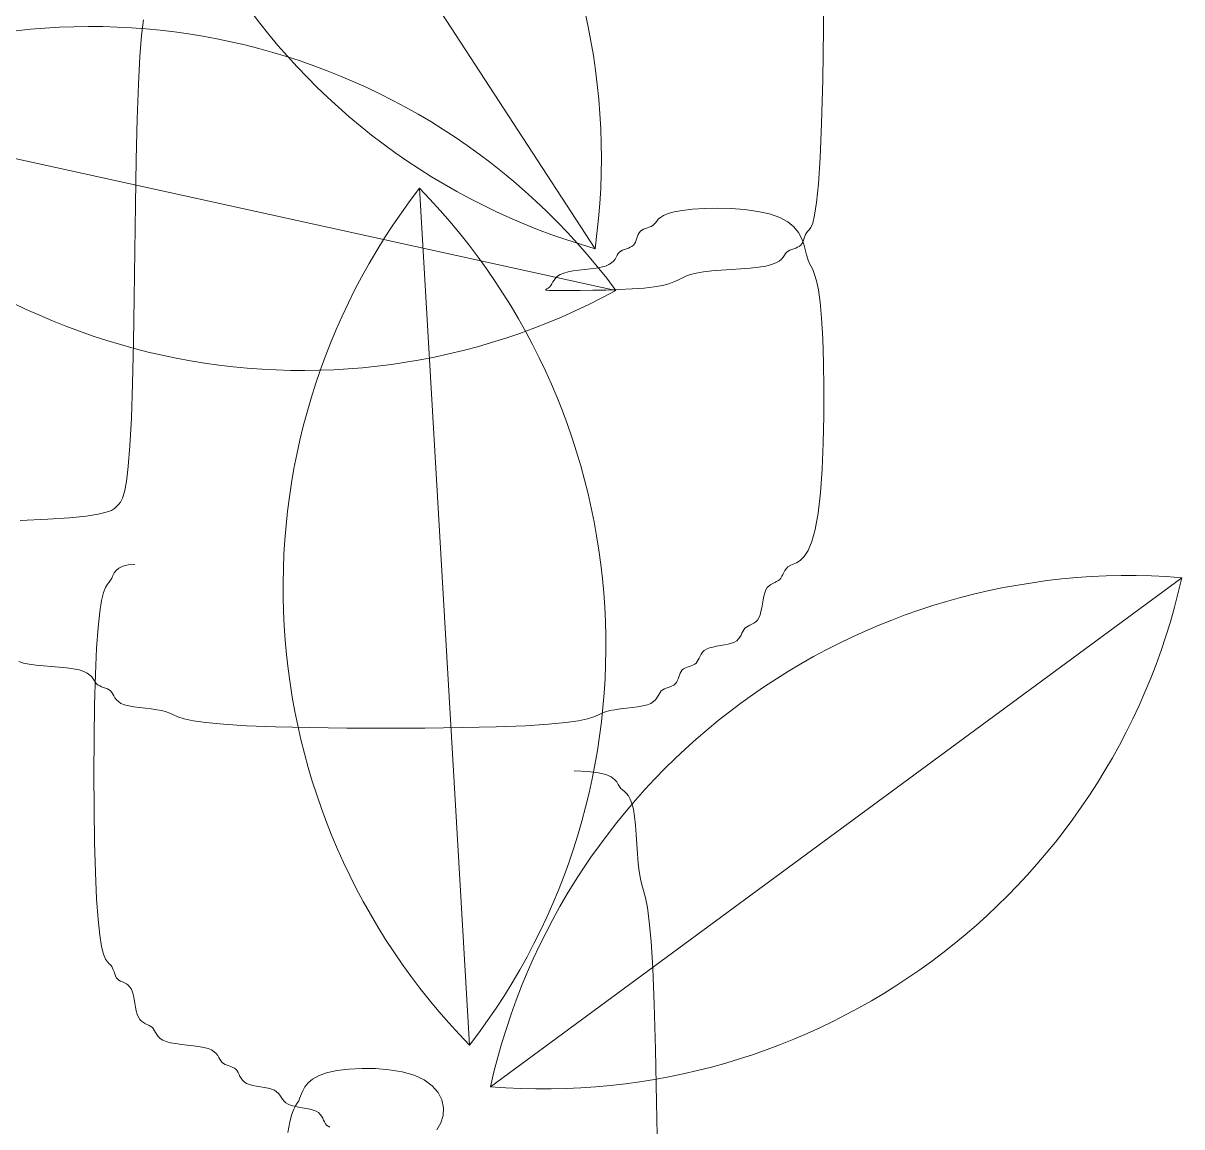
# Model space of a CAD drawing. Header units: millimetres. Extents: x 42 to 552, y 43 to 535.
# Drawn here: x 285.0769 to 285.1663, y 504.6874 to 504.7726 of the extents above; entities that cross this region are included whole.
import ezdxf

# ---------------------------------------------------------------- set-up
doc = ezdxf.new("R2010")
doc.units = ezdxf.units.MM
doc.header["$LTSCALE"] = 0.75
doc.header["$MEASUREMENT"] = 0
doc.layers.add('Gramado', color=9, linetype='Continuous', lineweight=0)

# ---------------------------------------------------------------- blocks, each defined once
blk = doc.blocks.new('arbusto8vista')
for p, q in [((-0.5526096977683324, 0.6935521898703882), (-0.5528976515695945, 0.6911389065907372)), ((-0.5528976515695945, 0.6911389065907372), (-0.5531603831400957, 0.687893891921874)), ((-0.5531603831400957, 0.687893891921874), (-0.5533852813644558, 0.6836281156698902)), ((-0.5533852813644558, 0.6836281156698902), (-0.5535639387558717, 0.678234460663873)), ((-0.5535639387558717, 0.678234460663873), (-0.553704762342079, 0.671933461825077)), ((-0.553704762342079, 0.671933461825077), (-0.5538203627794474, 0.6650275670977663)), ((-0.5022703423272503, 0.5352268999238845), (-0.5100163893600609, 0.6675457643035827)), ((-0.5538203627794474, 0.6650275670977663), (-0.5539233507242329, 0.6578192244261771)), ((-0.5539233507242329, 0.6578192244261771), (-0.554026336832834, 0.6506108817546021)), ((-0.554026336832834, 0.6506108817546021), (-0.554141931761535, 0.6437049870272773)), ((-0.554141931761535, 0.6437049870272773), (-0.5542827461667059, 0.6374039881884812)), ((-0.5542827461667059, 0.6374039881884812), (-0.5544613907046312, 0.632010333182464)), ((-0.5544613907046312, 0.632010333182464), (-0.5546862725560686, 0.6277498077861452)), ((-0.5546862725560686, 0.6277498077861452), (-0.5549489849993279, 0.6245415491069366)), ((-0.5549489849993279, 0.6245415491069366), (-0.5552369178371634, 0.6222280320849194)), ((-0.5555374608722445, 0.6206517316601605), (-0.555838003907354, 0.6196551227727412)), ((-0.5552369178371634, 0.6222280320849194), (-0.5555374608722445, 0.6206517316601605)), ((-0.5561259367451612, 0.619080680362714), (-0.5563886491884489, 0.6187708793701603)), ((-0.555838003907354, 0.6196551227727412), (-0.5561259367451612, 0.619080680362714)), ((-0.559619037899779, 0.6171924572324912), (-0.561455979001579, 0.6169047075563583)), ((-0.5583621842348236, 0.6174928090842116), (-0.559619037899779, 0.6171924572324912)), ((-0.5575593123615761, 0.6177931609359462), (-0.5583621842348236, 0.6174928090842116)), ((-0.5570843166347856, 0.6180809106120648), (-0.5575593123615761, 0.6177931609359462)), ((-0.556811091409287, 0.6183434559370085), (-0.5570843166347856, 0.6180809106120648)), ((-0.5566135310398863, 0.6185681947351469), (-0.556811091409287, 0.6183434559370085)), ((-0.5563886491884489, 0.6187708793701603), (-0.5566135310398863, 0.6185681947351469)), ((-0.5673745460966302, 0.6164174234332762), (-0.5716474322571798, 0.6162388926631621)), ((-0.5639991131854742, 0.6166421622314289), (-0.5673745460966302, 0.6164174234332762)), ((-0.561455979001579, 0.6169047075563583), (-0.5639991131854742, 0.6166421622314289)), ((-0.557112694245717, 0.608127973506086), (-0.5573281254114875, 0.6077262791589249)), ((-0.5568152990928752, 0.6085202162215353), (-0.557112694245717, 0.608127973506086)), ((-0.556391803803507, 0.6088746524101936), (-0.5568152990928752, 0.6085202162215353)), ((-0.5557980722280433, 0.6091629271769818), (-0.556391803803507, 0.6088746524101936)), ((-0.5549899682170008, 0.6093566856267785), (-0.5557980722280433, 0.6091629271769818)), ((-0.5539233556208103, 0.6094275728645044), (-0.5549899682170008, 0.6093566856267785)), ((-0.5581772701748946, 0.6063904505790276), (-0.5584652239761567, 0.6058879436563416)), ((-0.5579145386044218, 0.6067228311812016), (-0.5581772701748946, 0.6063904505790276)), ((-0.5576896403800617, 0.6070079551499106), (-0.5579145386044218, 0.6067228311812016)), ((-0.557505728739784, 0.6073434880751734), (-0.5576896403800617, 0.6070079551499106)), ((-0.5573281254114875, 0.6077262791589249), (-0.557505728739784, 0.6073434880751734)), ((-0.4990421318243818, 0.5287747421805875), (-0.3923316297377824, 0.6073950440102749)), ((-0.5587657888927993, 0.6050924407260965), (-0.5590663538094418, 0.6038810721012311)), ((-0.5584652239761567, 0.6058879436563416), (-0.5587657888927993, 0.6050924407260965)), ((-0.5590663538094418, 0.6038810721012311), (-0.5593543076107039, 0.6021309680947269)), ((-0.5593543076107039, 0.6021309680947269), (-0.5596170391812052, 0.5997192590195084)), ((-0.5596170391812052, 0.5997192590195084), (-0.5598419374055652, 0.5965230751885571)), ((-0.5598419374055652, 0.5965230751885571), (-0.5600184930209195, 0.5924778312144241)), ((-0.5600184930209195, 0.5924778312144241), (-0.5601446041747522, 0.5877520789081956)), ((-0.5601446041747522, 0.5877520789081956), (-0.5602202708670632, 0.58257265438057)), ((-0.5602202708670632, 0.58257265438057), (-0.560245493097824, 0.577166393742246)), ((-0.560245493097824, 0.577166393742246), (-0.5602202708670632, 0.5717601331039219)), ((-0.5602202708670632, 0.5717601331039219), (-0.5601446041747522, 0.5665807085762964)), ((-0.5601446041747522, 0.5665807085762964), (-0.5600184930209195, 0.5618549562700679)), ((-0.5600184930209195, 0.5618549562700679), (-0.5598419374055652, 0.5578097122959349)), ((-0.5598419374055652, 0.5578097122959349), (-0.5596170391812052, 0.5546140536064712)), ((-0.5596170391812052, 0.5546140536064712), (-0.5593543076107039, 0.5522060205216377)), ((-0.5593543076107039, 0.5522060205216377), (-0.5590663538094418, 0.5504658942033274)), ((-0.5590663538094418, 0.5504658942033274), (-0.5587657888927993, 0.5492739558133763)), ((-0.5587657888927993, 0.5492739558133763), (-0.5584652239761567, 0.5485104865136492)), ((-0.5584652239761567, 0.5485104865136492), (-0.5581772701748946, 0.5480557674660105)), ((-0.5581772701748946, 0.5480557674660105), (-0.5579145386044218, 0.5477900798322963)), ((-0.5579145386044218, 0.5477900798322963), (-0.5576896403800617, 0.5475937047743713)), ((-0.5576896403800617, 0.5475937047743713), (-0.5575109829886458, 0.5473689768547274)), ((-0.5575109829886458, 0.5473689768547274), (-0.5573701594024101, 0.5471064442383096)), ((-0.5573701594024101, 0.5471064442383096), (-0.5572545589650701, 0.5468187084907186)), ((-0.5572545589650701, 0.5468187084907186), (-0.5571515710202561, 0.546518371177541)), ((-0.5571515710202561, 0.546518371177541), (-0.5570485849116835, 0.5462180338643634)), ((-0.5570485849116835, 0.5462180338643634), (-0.556932989982954, 0.5459302981167724)), ((-0.556932989982954, 0.5459302981167724), (-0.5567921755778116, 0.5456677655003546)), ((-0.5567921755778116, 0.5456677655003546), (-0.5566135310398863, 0.5454430375807107)), ((-0.5566135310398863, 0.5454430375807107), (-0.5563886491884489, 0.5452634651694126)), ((-0.5563886491884489, 0.5452634651694126), (-0.5561259367451612, 0.5451153960620729)), ((-0.5561259367451612, 0.5451153960620729), (-0.555838003907354, 0.5449799273003038)), ((-0.555838003907354, 0.5449799273003038), (-0.5555374608722445, 0.5448381559257172)), ((-0.5555374608722445, 0.5448381559257172), (-0.5552369178371634, 0.5446711789799252)), ((-0.5552369178371634, 0.5446711789799252), (-0.5549489849993279, 0.5444600935045258)), ((-0.5549489849993279, 0.5444600935045258), (-0.5546862725560686, 0.5441859965411311)), ((-0.5546862725560686, 0.5441859965411311), (-0.5544613907046312, 0.543829985131353)), ((-0.5544613907046312, 0.543829985131353), (-0.5542827461667059, 0.543380507535062)), ((-0.5542827461667059, 0.543380507535062), (-0.554141931761535, 0.5428554168851889)), ((-0.554141931761535, 0.5428554168851889), (-0.554026336832834, 0.5422799175329374)), ((-0.554026336832834, 0.5422799175329374), (-0.5539233507242329, 0.5416792138294824)), ((-0.5539233507242329, 0.5416792138294824), (-0.5538203627794474, 0.5410785101260416)), ((-0.5538203627794474, 0.5410785101260416), (-0.553704762342079, 0.5405030107737758)), ((-0.553704762342079, 0.5405030107737758), (-0.5535639387558717, 0.5399779201239028)), ((-0.5535639387558717, 0.5399779201239028), (-0.5533852813644558, 0.5395284425276259)), ((-0.5533852813644558, 0.5395284425276259), (-0.5531603831400957, 0.5391724310670014)), ((-0.5531603831400957, 0.5391724310670014), (-0.5528976515695945, 0.5388983337477811)), ((-0.5528976515695945, 0.5388983337477811), (-0.5526096977683324, 0.5386872473065267)), ((-0.5526096977683324, 0.5386872473065267), (-0.5523091328516898, 0.5385202684798713)), ((-0.5523091328516898, 0.5385202684798713), (-0.5520085679350473, 0.5383784940044052)), ((-0.5520085679350473, 0.5383784940044052), (-0.5517206141337851, 0.5382430206167328)), ((-0.5517206141337851, 0.5382430206167328), (-0.5514578825632839, 0.5380949450534729)), ((-0.5514578825632839, 0.5380949450534729), (-0.5512329843389523, 0.5379153640512158)), ((-0.5512329843389523, 0.5379153640512158), (-0.5510522251714747, 0.5376906252530773)), ((-0.5510522251714747, 0.5376906252530773), (-0.5508966891528644, 0.5374280799281337)), ((-0.5508966891528644, 0.5374280799281337), (-0.550741154970467, 0.537140330252015)), ((-0.550741154970467, 0.537140330252015), (-0.5505604013116283, 0.5368399784002804)), ((-0.5505604013116283, 0.5368399784002804), (-0.5503292068636938, 0.53653962654856)), ((-0.5503292068636938, 0.53653962654856), (-0.5500223503139523, 0.5362518768724271)), ((-0.5500223503139523, 0.5362518768724271), (-0.5496146103498063, 0.5359893315474977)), ((-0.5496146103498063, 0.5359893315474977), (-0.549080765658573, 0.5357645927493451)), ((-0.549080765658573, 0.5357645927493451), (-0.5484061037313666, 0.535586061979231)), ((-0.5484061037313666, 0.535586061979231), (-0.5476179472743468, 0.5354453380409012)), ((-0.5476179472743468, 0.5354453380409012), (-0.5467541277974419, 0.5353298190637759)), ((-0.5467541277974419, 0.5353298190637759), (-0.5458524768105804, 0.5352269031772607)), ((-0.5458524768105804, 0.5352269031772607), (-0.5449508258237472, 0.5351239885107759)), ((-0.5449508258237472, 0.5351239885107759), (-0.5440870063468424, 0.5350084731936988)), ((-0.5440870063468424, 0.5350084731936988), (-0.5432988498897942, 0.5348677553554637)), ((-0.5432988498897942, 0.5348677553554637), (-0.5426241879625877, 0.5346892331254622)), ((-0.5426241879625877, 0.5346892331254622), (-0.5420903433478657, 0.5344645052058183)), ((-0.5420903433478657, 0.5344645052058183), (-0.5416826039192699, 0.5342019725894005)), ((-0.5416826039192699, 0.5342019725894005), (-0.541375748823242, 0.5339142368418095)), ((-0.541375748823242, 0.5339142368418095), (-0.5411445572061098, 0.5336138995286319)), ((-0.5411445572061098, 0.5336138995286319), (-0.5409638082143147, 0.5333135622154543)), ((-0.5409638082143147, 0.5333135622154543), (-0.5408082809942414, 0.5330258264678633)), ((-0.5408082809942414, 0.5330258264678633), (-0.5406527546922462, 0.5327632938514455)), ((-0.5406527546922462, 0.5327632938514455), (-0.5404720084547705, 0.5325385659318016)), ((-0.5404720084547705, 0.5325385659318016), (-0.5402471266033331, 0.5323600437018001)), ((-0.5402471266033331, 0.5323600437018001), (-0.5399844141600738, 0.532219325863565)), ((-0.5399844141600738, 0.532219325863565), (-0.5396964813222382, 0.5321038105465021)), ((-0.5396964813222382, 0.5321038105465021), (-0.5393959382871572, 0.5320008958800031)), ((-0.5393959382871572, 0.5320008958800031), (-0.5390953952520476, 0.531897979993488)), ((-0.5390953952520476, 0.531897979993488), (-0.5388074624142405, 0.5317824610163626)), ((-0.5388074624142405, 0.5317824610163626), (-0.5385447499709528, 0.5316417370780329)), ((-0.5385447499709528, 0.5316417370780329), (-0.5383198681195154, 0.5314632063079188)), ((-0.5383198681195154, 0.5314632063079188), (-0.5381401727318007, 0.5312384675097661)), ((-0.5381401727318007, 0.5312384675097661), (-0.5379920023782461, 0.5309759221848367)), ((-0.5227562018186802, 0.5312762740873893), (-0.524330407524559, 0.530925513482444)), ((-0.5209171764613529, 0.5315136154169693), (-0.5227562018186802, 0.5312762740873893)), ((-0.5189016046697077, 0.5316249356005898), (-0.5209171764613529, 0.5315136154169693)), ((-0.5167977596609319, 0.5315976327676708), (-0.5189016046697077, 0.5316249356005898)), ((-0.5146939146521277, 0.5314191050475898), (-0.5167977596609319, 0.5315976327676708)), ((-0.5126783428605108, 0.5310767505697669), (-0.5146939146521277, 0.5314191050475898)), ((-0.5379920023782461, 0.5309759221848367), (-0.5378564413038589, 0.5306881725087038)), ((-0.5378564413038589, 0.5306881725087038), (-0.5377145737536466, 0.5303878206569834)), ((-0.5377145737536466, 0.5303878206569834), (-0.5375474839727019, 0.5300874688052488)), ((-0.5375474839727019, 0.5300874688052488), (-0.5373362562060038, 0.5297997191291302)), ((-0.5373362562060038, 0.5297997191291302), (-0.5370619746985881, 0.5295371738041865)), ((-0.5370619746985881, 0.5295371738041865), (-0.536705723695519, 0.5293124350060481)), ((-0.5272055937873006, 0.5293754458840283), (-0.5276932002469437, 0.5287747421805875)), ((-0.5265162209578875, 0.529950945236294), (-0.5272055937873006, 0.5293754458840283)), ((-0.5255746395923779, 0.5304760358861671), (-0.5265162209578875, 0.529950945236294)), ((-0.524330407524559, 0.530925513482444), (-0.5255746395923779, 0.5304760358861671)), ((-0.5108393175031836, 0.5305579674636363), (-0.5126783428605108, 0.5310767505697669)), ((-0.5092651117973048, 0.5298501538585612), (-0.5108393175031836, 0.5305579674636363)), ((-0.5080271850576423, 0.5289512095444877), (-0.5092651117973048, 0.5298501538585612)), ((-0.536705723695519, 0.5293124350060481), (-0.53625594361975, 0.5291339041850875)), ((-0.53625594361975, 0.5291339041850875), (-0.5357304996059895, 0.5289931798909322)), ((-0.5357304996059895, 0.5289931798909322), (-0.5351546129668918, 0.5288776599479519)), ((-0.5351546129668918, 0.5288776599479519), (-0.5345535050151398, 0.5287747421805875)), ((-0.5345535050151398, 0.5287747421805875), (-0.5339523970634161, 0.5286718244132089)), ((-0.5339523970634161, 0.5286718244132089), (-0.5333765104243184, 0.5285563044702428)), ((-0.5333765104243184, 0.5285563044702428), (-0.5328510664105579, 0.5284155801760733)), ((-0.5328510664105579, 0.5284155801760733), (-0.5324012863347889, 0.5282370493551127)), ((-0.5324012863347889, 0.5282370493551127), (-0.5320439844054192, 0.5280123105569743)), ((-0.5320439844054192, 0.5280123105569743), (-0.5317623464140411, 0.5277497652320307)), ((-0.5317623464140411, 0.5277497652320307), (-0.5315311510480001, 0.527462015555912)), ((-0.5282648827218281, 0.5275985391248668), (-0.5284498430696658, 0.5270734484750079)), ((-0.5280294825030296, 0.5281740384771325), (-0.5282648827218281, 0.5275985391248668)), ((-0.5276932002469437, 0.5287747421805875), (-0.5280294825030296, 0.5281740384771325)), ((-0.507129740989285, 0.5279010409532674), (-0.5080271850576423, 0.5289512095444877)), ((-0.5065601693950157, 0.526750056177292), (-0.507129740989285, 0.5279010409532674)), ((-0.5315311510480001, 0.527462015555912), (-0.531325176994585, 0.5271616637041774)), ((-0.531325176994585, 0.5271616637041774), (-0.5311192029411984, 0.526861311852457)), ((-0.5311192029411984, 0.526861311852457), (-0.530888007575129, 0.5265735621763241)), ((-0.530888007575129, 0.5265735621763241), (-0.5306063695837793, 0.5263110168513947)), ((-0.5306063695837793, 0.5263110168513947), (-0.5302490676544096, 0.526086278053242)), ((-0.5302490676544096, 0.526086278053242), (-0.5297992875786406, 0.525907747283128)), ((-0.5297992875786406, 0.525907747283128), (-0.5292738435648516, 0.5257670233447982)), ((-0.5291224355075599, 0.5258594409258706), (-0.529410389308822, 0.5253291041987325)), ((-0.528859703937087, 0.5262511567714796), (-0.5291224355075599, 0.5258594409258706)), ((-0.528634805712727, 0.5266239708787168), (-0.528859703937087, 0.5262511567714796)), ((-0.5284498430696658, 0.5270734484750079), (-0.528634805712727, 0.5266239708787168)), ((-0.5063058600775037, 0.5255486633089248), (-0.5065601693950157, 0.526750056177292)), ((-0.529710954225493, 0.5245404274469365), (-0.5300115191421355, 0.5233736915273255)), ((-0.529410389308822, 0.5253291041987325), (-0.529710954225493, 0.5245404274469365)), ((-0.5292738435648516, 0.5257670233447982), (-0.5286979569257824, 0.5256515043676728)), ((-0.5286979569257824, 0.5256515043676728), (-0.5280968489740303, 0.5255485884811577)), ((-0.5280968489740303, 0.5255485884811577), (-0.5274957410223067, 0.5254456738146729)), ((-0.5274957410223067, 0.5254456738146729), (-0.526919854383209, 0.5253301584975958)), ((-0.526919854383209, 0.5253301584975958), (-0.5263944103694485, 0.5251894406593607)), ((-0.5263944103694485, 0.5251894406593607), (-0.5259446302936794, 0.5250109184293592)), ((-0.5259446302936794, 0.5250109184293592), (-0.525588379290582, 0.5247861905097153)), ((-0.525588379290582, 0.5247861905097153), (-0.5253140977831947, 0.5245236578932975)), ((-0.5253140977831947, 0.5245236578932975), (-0.5251028700164966, 0.5242359221457065)), ((-0.5251028700164966, 0.5242359221457065), (-0.5249357802355235, 0.5239355848325289)), ((-0.5066925874836841, 0.5231962856645964), (-0.506354202839475, 0.5243472704405718)), ((-0.506354202839475, 0.5243472704405718), (-0.5063058600775037, 0.5255486633089248)), ((-0.5300115191421355, 0.5233736915273255), (-0.5302994729433976, 0.5217091772967422)), ((-0.5249357802355235, 0.5239355848325289), (-0.5247939126853396, 0.5236352475193513)), ((-0.5247939126853396, 0.5236352475193513), (-0.524658351610924, 0.5233475117717603)), ((-0.524658351610924, 0.5233475117717603), (-0.5245101812573694, 0.5230849791553425)), ((-0.5245101812573694, 0.5230849791553425), (-0.5243304858696547, 0.5228602512356986)), ((-0.5243304858696547, 0.5228602512356986), (-0.5241056040182173, 0.5226817290056971)), ((-0.5241056040182173, 0.5226817290056971), (-0.523842891574958, 0.522541011167462)), ((-0.507308403812857, 0.5221461170733761), (-0.5066925874836841, 0.5231962856645964)), ((-0.482900609239266, 0.3287556658660122), (-0.5551789269381686, 0.4398597967792313)), ((-0.4475488593256784, 0.3713631132182371), (-0.4476245260179894, 0.3627307343626853)), ((-0.4476245260179894, 0.3627307343626853), (-0.4477506371718221, 0.3548544762827959)), ((-0.4477506371718221, 0.3548544762827959), (-0.4479271927872048, 0.3481123993664141)), ((-0.4796721637010535, 0.322303508122701), (-0.6091380630945196, 0.350708859900223)), ((-0.4479271927872048, 0.3481123993664141), (-0.4481520910115364, 0.3427869987231134)), ((-0.4481520910115364, 0.3427869987231134), (-0.4484148225820377, 0.338778508349435)), ((-0.4484148225820377, 0.338778508349435), (-0.4487027763832998, 0.3358915969636627)), ((-0.4716352150587966, 0.3341830028230675), (-0.4706936245122506, 0.3344455481479969)), ((-0.4706936245122506, 0.3344455481479969), (-0.4694493795909125, 0.3346702869461495)), ((-0.4694493795909125, 0.3346702869461495), (-0.4678751575121396, 0.3348446170927417)), ((-0.4678751575121396, 0.3348446170927417), (-0.4660361130275703, 0.334955936666347)), ((-0.4660361130275703, 0.334955936666347), (-0.4640205202724985, 0.3349916437963856)), ((-0.4640205202724985, 0.3349916437963856), (-0.4619166533821613, 0.3349391366122632)), ((-0.4619166533821613, 0.3349391366122632), (-0.4598127864918524, 0.3347858132433714)), ((-0.4598127864918524, 0.3347858132433714), (-0.4577971937367522, 0.3345190718191446)), ((-0.4577971937367522, 0.3345190718191446), (-0.4559581492522113, 0.3341263104689745)), ((-0.4487027763832998, 0.3358915969636627), (-0.4490033412999423, 0.3339309332840799)), ((-0.4737537777790806, 0.3325195156442788), (-0.4735688279895101, 0.3327442544424173)), ((-0.4735688279895101, 0.3327442544424173), (-0.4733838768227656, 0.3330067997673609)), ((-0.4733838768227656, 0.3330067997673609), (-0.4731484821125775, 0.3332945494434938)), ((-0.4731484821125775, 0.3332945494434938), (-0.4728122016927045, 0.3335949012952142)), ((-0.4728122016927045, 0.3335949012952142), (-0.4723245933968769, 0.3338952531469346)), ((-0.4723245933968769, 0.3338952531469346), (-0.4716352150587966, 0.3341830028230675)), ((-0.4559581492522113, 0.3341263104689745), (-0.4543839271734385, 0.3335949273222667)), ((-0.4543839271734385, 0.3335949273222667), (-0.4531396821755891, 0.3329207218063175)), ((-0.4531396821755891, 0.3329207218063175), (-0.4521980910934644, 0.3321330985400408)), ((-0.4493039062165849, 0.3327011860289701), (-0.449591860017847, 0.3320070239166171)), ((-0.4490033412999423, 0.3339309332840799), (-0.4493039062165849, 0.3327011860289701)), ((-0.4763409699203862, 0.3306690961941428), (-0.4762253764453703, 0.3309568458702614)), ((-0.4762253764453703, 0.3309568458702614), (-0.4760845625757781, 0.331219391195205)), ((-0.4760845625757781, 0.331219391195205), (-0.4759059181143357, 0.3314441299933435)), ((-0.4759059181143357, 0.3314441299933435), (-0.4756810362628983, 0.331622660814304)), ((-0.4756810362628983, 0.331622660814304), (-0.475418323819639, 0.3317633851084736)), ((-0.475418323819639, 0.3317633851084736), (-0.4751303909818319, 0.3318789050514397)), ((-0.4751303909818319, 0.3318789050514397), (-0.4748298479467223, 0.3319818228188183)), ((-0.4748298479467223, 0.3319818228188183), (-0.4745293049116128, 0.3320847405861826)), ((-0.4745293049116128, 0.3320847405861826), (-0.4742413720738057, 0.332200260529163)), ((-0.4742413720738057, 0.332200260529163), (-0.473978659630518, 0.3323409848233183)), ((-0.473978659630518, 0.3323409848233183), (-0.4737537777790806, 0.3325195156442788)), ((-0.4521980910934644, 0.3321330985400408), (-0.4515087113017273, 0.3312698634401841)), ((-0.4515087113017273, 0.3312698634401841), (-0.451021100175069, 0.3303688224235657)), ((-0.4503989707903315, 0.3309568458702614), (-0.4505145712276999, 0.3306690961941428)), ((-0.4502581472041243, 0.331219391195205), (-0.4503989707903315, 0.3309568458702614)), ((-0.4500794898126799, 0.3314441299933435), (-0.4502581472041243, 0.331219391195205)), ((-0.4498545915883483, 0.3316531156653184), (-0.4500794898126799, 0.3314441299933435)), ((-0.449591860017847, 0.3320070239166171), (-0.4498545915883483, 0.3316531156653184)), ((-0.4774695825766742, 0.328974103983029), (-0.4772068701334149, 0.3291148279213587)), ((-0.4772068701334149, 0.3291148279213587), (-0.4769819882819775, 0.3292933586914728)), ((-0.4769819882819775, 0.3292933586914728), (-0.4768033438205634, 0.3295180974896255)), ((-0.4768033438205634, 0.3295180974896255), (-0.4766625299509712, 0.3297806428145549)), ((-0.4766625299509712, 0.3297806428145549), (-0.4765469364759269, 0.3300683924906878)), ((-0.4765469364759269, 0.3300683924906878), (-0.4764439531981566, 0.3303687443424081)), ((-0.4764439531981566, 0.3303687443424081), (-0.4763409699203862, 0.3306690961941428)), ((-0.4513804810043212, 0.3291148279213587), (-0.4516431934475804, 0.328974103983029)), ((-0.4511555991528837, 0.3292933586914728), (-0.4513804810043212, 0.3291148279213587)), ((-0.45097695461493, 0.3295180974896255), (-0.4511555991528837, 0.3292933586914728)), ((-0.451021100175069, 0.3303688224235657), (-0.4506848150881524, 0.3294677814069331)), ((-0.4508361402097876, 0.3297806428145549), (-0.45097695461493, 0.3295180974896255)), ((-0.4507205452810865, 0.3300683924906878), (-0.4508361402097876, 0.3297806428145549)), ((-0.4506175591724855, 0.3303687443424081), (-0.4507205452810865, 0.3300683924906878)), ((-0.4506848150881524, 0.3294677814069331), (-0.4504494134156687, 0.3286045463070906)), ((-0.4505145712276999, 0.3306690961941428), (-0.4506175591724855, 0.3303687443424081)), ((-0.4798066822651492, 0.3271426654707597), (-0.4796259304425234, 0.3274430027839372)), ((-0.4796259304425234, 0.3274430027839372), (-0.479470401768765, 0.3277307385315282)), ((-0.479470401768765, 0.3277307385315282), (-0.4793148749312195, 0.3279932711479461)), ((-0.4793148749312195, 0.3279932711479461), (-0.4791341286172326, 0.32821799906759)), ((-0.4791341286172326, 0.32821799906759), (-0.4789092467657952, 0.3283965212975914)), ((-0.4789092467657952, 0.3283965212975914), (-0.4786465343225359, 0.3285372391358266)), ((-0.4786465343225359, 0.3285372391358266), (-0.4783586014847003, 0.3286527544528894)), ((-0.4783586014847003, 0.3286527544528894), (-0.4780580584495908, 0.3287556691193885)), ((-0.4780580584495908, 0.3287556691193885), (-0.4777575154145097, 0.3288585850059036)), ((-0.4777575154145097, 0.3288585850059036), (-0.4774695825766742, 0.328974103983029)), ((-0.4538562872011482, 0.3274430027839372), (-0.4541148019069965, 0.3271426654707597)), ((-0.4536608262360176, 0.3277307385315282), (-0.4538562872011482, 0.3274430027839372)), ((-0.4534905875016477, 0.3279932711479461), (-0.4536608262360176, 0.3277307385315282)), ((-0.4533077394881388, 0.32821799906759), (-0.4534905875016477, 0.3279932711479461)), ((-0.4530828576367014, 0.3283965212975914), (-0.4533077394881388, 0.32821799906759)), ((-0.4528201451934137, 0.3285372391358266), (-0.4530828576367014, 0.3283965212975914)), ((-0.4525322123556066, 0.3286527544528894), (-0.4528201451934137, 0.3285372391358266)), ((-0.4522316693204971, 0.3287556691193885), (-0.4525322123556066, 0.3286527544528894)), ((-0.4519311262853876, 0.3288585850059036), (-0.4522316693204971, 0.3287556691193885)), ((-0.4516431934475804, 0.328974103983029), (-0.4519311262853876, 0.3288585850059036)), ((-0.4504494134156687, 0.3286045463070906), (-0.4502644525322808, 0.3278169230407997)), ((-0.4502644525322808, 0.3278169230407997), (-0.4500794898126799, 0.3271427175248647)), ((-0.4854163873590949, 0.3254267459356157), (-0.4845147144907287, 0.3255296618221308)), ((-0.4845147144907287, 0.3255296618221308), (-0.4836130416223341, 0.3256325764886299)), ((-0.4836130416223341, 0.3256325764886299), (-0.4827492011819743, 0.3257480918056928)), ((-0.4827492011819743, 0.3257480918056928), (-0.4819610255977125, 0.3258888096439279)), ((-0.4819610255977125, 0.3258888096439279), (-0.4812863472976119, 0.3260673318739293)), ((-0.4812863472976119, 0.3260673318739293), (-0.4807524897528594, 0.3262920597935732)), ((-0.4807524897528594, 0.3262920597935732), (-0.4803447406076486, 0.3265545924099911)), ((-0.4803447406076486, 0.3265545924099911), (-0.4800378785492967, 0.3268423281575821)), ((-0.4800378785492967, 0.3268423281575821), (-0.4798066822651492, 0.3271426654707597)), ((-0.4619165358645034, 0.3255296618221308), (-0.4634192948030886, 0.3254267459356157)), ((-0.4604137769259182, 0.3256325764886299), (-0.4619165358645034, 0.3255296618221308)), ((-0.4589740708099157, 0.3257480918056928), (-0.4604137769259182, 0.3256325764886299)), ((-0.4576604703391354, 0.3258888096439279), (-0.4589740708099157, 0.3257480918056928)), ((-0.4565360283361315, 0.3260673318739293), (-0.4576604703391354, 0.3258888096439279)), ((-0.4556469835681014, 0.3262920597935732), (-0.4565360283361315, 0.3260673318739293)), ((-0.4549723185805306, 0.3265545924099911), (-0.4556469835681014, 0.3262920597935732)), ((-0.4544742018634622, 0.3268423281575821), (-0.4549723185805306, 0.3265545924099911)), ((-0.4541148019069965, 0.3271426654707597), (-0.4544742018634622, 0.3268423281575821)), ((-0.4500794898126799, 0.3271427175248647), (-0.4498545915883483, 0.3265955818619943)), ((-0.4498545915883483, 0.3265955818619943), (-0.449591860017847, 0.3260925528987002)), ((-0.449591860017847, 0.3260925528987002), (-0.4493039062165849, 0.3255265136674268)), ((-0.4493039062165849, 0.3255265136674268), (-0.4490033412999423, 0.3247903472006328)), ((-0.4894034985389339, 0.3236162347473908), (-0.4892227467162797, 0.3239165865991112)), ((-0.4892227467162797, 0.3239165865991112), (-0.4889915504321323, 0.3242169384508315)), ((-0.4889915504321323, 0.3242169384508315), (-0.4886846883737803, 0.3245046881269644)), ((-0.4886846883737803, 0.3245046881269644), (-0.4882769392285695, 0.3247672334518938)), ((-0.4882769392285695, 0.3247672334518938), (-0.4877430816838171, 0.3249919722500465)), ((-0.4877430816838171, 0.3249919722500465), (-0.4870684033837165, 0.3251705030201606)), ((-0.4870684033837165, 0.3251705030201606), (-0.4862802277994547, 0.3253112269584904)), ((-0.4862802277994547, 0.3253112269584904), (-0.4854163873590949, 0.3254267459356157)), ((-0.4701218108245655, 0.3239165865991112), (-0.470764950548471, 0.3236162347473766)), ((-0.4695291137259971, 0.3242169384508315), (-0.4701218108245655, 0.3239165865991112)), ((-0.468911195773785, 0.3245046881269644), (-0.4695291137259971, 0.3242169384508315)), ((-0.4681923934890619, 0.3247672334518938), (-0.468911195773785, 0.3245046881269644)), ((-0.4672970433928754, 0.3249919722500465), (-0.4681923934890619, 0.3247672334518938)), ((-0.4661726013898715, 0.3251705030201606), (-0.4672970433928754, 0.3249919722500465)), ((-0.4648590009190627, 0.3253112269584904), (-0.4661726013898715, 0.3251705030201606)), ((-0.4634192948030886, 0.3254267459356157), (-0.4648590009190627, 0.3253112269584904)), ((-0.4490033412999423, 0.3247903472006328), (-0.4487027763832998, 0.3237769365307628)), ((-0.4487027763832998, 0.3237769365307628), (-0.4484148225820377, 0.3223791646902612)), ((-0.4905005751437841, 0.322370719725896), (-0.4904722106923884, 0.3224347807851728)), ((-0.4903523913246488, 0.3223318630178085), (-0.4905005751437841, 0.322370719725896)), ((-0.4904722106923884, 0.3224347807851728), (-0.4903240452354112, 0.3225303472834469)), ((-0.4899709119700901, 0.3223119095731022), (-0.4903523913246488, 0.3223318630178085)), ((-0.4903240452354112, 0.3225303472834469), (-0.4901128260376879, 0.3226637203085261)), ((-0.4901128260376879, 0.3226637203085261), (-0.4898953003641964, 0.3228412009481758)), ((-0.4892993898152156, 0.3223045583040118), (-0.4899709119700901, 0.3223119095731022)), ((-0.4898953003641964, 0.3228412009481758), (-0.4897145540502095, 0.3230659397463143)), ((-0.4897145540502095, 0.3230659397463143), (-0.489559027212664, 0.3233284850712579)), ((-0.489559027212664, 0.3233284850712579), (-0.4894034985389339, 0.3236162347473908)), ((-0.4882810775950759, 0.3223035081227152), (-0.4892993898152156, 0.3223045583040118)), ((-0.486884449127956, 0.3223045583040118), (-0.4882810775950759, 0.3223035081227152)), ((-0.4851788625645668, 0.3223119095731022), (-0.486884449127956, 0.3223045583040118)), ((-0.4832588971388532, 0.3223318630178085), (-0.4851788625645668, 0.3223119095731022)), ((-0.481219132084675, 0.322370719725896), (-0.4832588971388532, 0.3223318630178085)), ((-0.479154146635949, 0.3224347807851728), (-0.481219132084675, 0.322370719725896)), ((-0.4771585200265633, 0.3225303472834469), (-0.479154146635949, 0.3224347807851728)), ((-0.4753268314904346, 0.3226637203085261), (-0.4771585200265633, 0.3225303472834469)), ((-0.4737536602614227, 0.3228412009481758), (-0.4753268314904346, 0.3226637203085261)), ((-0.4725052117879613, 0.3230659397463143), (-0.4737536602614227, 0.3228412009481758)), ((-0.4715341963766377, 0.3233284850712579), (-0.4725052117879613, 0.3230659397463143)), ((-0.470764950548471, 0.3236162347473766), (-0.4715341963766377, 0.3233284850712579)), ((-0.4484148225820377, 0.3223791646902612), (-0.4481520910115364, 0.3204899147115867)), ((-0.4481520910115364, 0.3204899147115867), (-0.4479271927872048, 0.3180020696271697)), ((-0.4479271927872048, 0.3180020696271697), (-0.4477516880216115, 0.3148557699671244)), ((-0.4477516880216115, 0.3148557699671244), (-0.447632932816191, 0.3111801862521162)), ((-0.447632932816191, 0.3111801862521162), (-0.4475772322695661, 0.3071517465004661)), ((-0.4475772322695661, 0.3071517465004661), (-0.4475908914803881, 0.302946878730495)), ((-0.4475908914803881, 0.302946878730495), (-0.4476802155473365, 0.2987420109605381)), ((-0.4476802155473365, 0.2987420109605381), (-0.4478515095689772, 0.294713571208888)), ((-0.4478515095689772, 0.294713571208888), (-0.4481110786439899, 0.2910379874938798)), ((-0.4481110786439899, 0.2910379874938798), (-0.4484652278710257, 0.2878916878338345)), ((-0.4484652278710257, 0.2878916878338345), (-0.4489150079467947, 0.2854059430611784)), ((-0.4489150079467947, 0.2854059430611784), (-0.4494404519605553, 0.283531395264859)), ((-0.4494404519605553, 0.283531395264859), (-0.450016338599653, 0.2821735293479009)), ((-0.4506174465513766, 0.2812378302133567), (-0.4512185545031286, 0.280629782764251)), ((-0.450016338599653, 0.2821735293479009), (-0.4506174465513766, 0.2812378302133567)), ((-0.4536114275746854, 0.2790513657608216), (-0.4537785201864608, 0.278751013909087)), ((-0.4534001983543021, 0.2793391154369544), (-0.4536114275746854, 0.2790513657608216)), ((-0.4531259163113361, 0.2796016607618839), (-0.4534001983543021, 0.2793391154369544)), ((-0.4527696652317559, 0.2798263995600223), (-0.4531259163113361, 0.2796016607618839)), ((-0.4523198851559869, 0.280018582534538), (-0.4527696652317559, 0.2798263995600223)), ((-0.4517944411422263, 0.2802548719036224), (-0.4523198851559869, 0.280018582534538)), ((-0.4512185545031286, 0.280629782764251), (-0.4517944411422263, 0.2802548719036224)), ((-0.4551594324244093, 0.2772124983049764), (-0.4554599973410518, 0.2770707238295103)), ((-0.4548714786231471, 0.2773479716926346), (-0.4551594324244093, 0.2772124983049764)), ((-0.4546087470526459, 0.2774960472559087), (-0.4548714786231471, 0.2773479716926346)), ((-0.4543838488283143, 0.2776756282581658), (-0.4546087470526459, 0.2774960472559087)), ((-0.4542041405105977, 0.2779003670563043), (-0.4543838488283143, 0.2776756282581658)), ((-0.4540559604403995, 0.2781629123812337), (-0.4542041405105977, 0.2779003670563043)), ((-0.4539203924036883, 0.2784506620573666), (-0.4540559604403995, 0.2781629123812337)), ((-0.4537785201864608, 0.278751013909087), (-0.4539203924036883, 0.2784506620573666)), ((-0.4567148032452337, 0.2756130721854646), (-0.456855626831441, 0.2750879815356058)), ((-0.4565361458537893, 0.2760625497817557), (-0.4567148032452337, 0.2756130721854646)), ((-0.4563112476294577, 0.276418561242366), (-0.4565361458537893, 0.2760625497817557)), ((-0.4560485160589565, 0.2766926585616005), (-0.4563112476294577, 0.276418561242366)), ((-0.4557605622576943, 0.2769037450028549), (-0.4560485160589565, 0.2766926585616005)), ((-0.4554599973410518, 0.2770707238295103), (-0.4557605622576943, 0.2769037450028549)), ((-0.4570742152135949, 0.273911778479885), (-0.457177201322196, 0.2733110747764442)), ((-0.4569712272688093, 0.27451248218334), (-0.4570742152135949, 0.273911778479885)), ((-0.456855626831441, 0.2750879815356058), (-0.4569712272688093, 0.27451248218334)), ((-0.4574336106560679, 0.2722104847743196), (-0.4576122551939932, 0.2717610071780285)), ((-0.457292796250897, 0.2727355754241785), (-0.4574336106560679, 0.2722104847743196)), ((-0.457177201322196, 0.2733110747764442), (-0.457292796250897, 0.2727355754241785)), ((-0.4597643955292483, 0.2701479547286709), (-0.4599440909169346, 0.269923226809027)), ((-0.4595395136778109, 0.270327527139969), (-0.4597643955292483, 0.2701479547286709)), ((-0.4592768012345232, 0.2704755962473087), (-0.4595395136778109, 0.270327527139969)), ((-0.458988868396716, 0.2706110650090636), (-0.4592768012345232, 0.2704755962473087)), ((-0.4586883253616065, 0.2707528363836502), (-0.458988868396716, 0.2706110650090636)), ((-0.4583877823265254, 0.2709198133294564), (-0.4586883253616065, 0.2707528363836502)), ((-0.4580998494886899, 0.2711308988048557), (-0.4583877823265254, 0.2709198133294564)), ((-0.4578371370454306, 0.2714049957682505), (-0.4580998494886899, 0.2711308988048557)), ((-0.4576122551939932, 0.2717610071780285), (-0.4578371370454306, 0.2714049957682505)), ((-0.4607480074427599, 0.268484548071072), (-0.4610222889501756, 0.2682220154546542)), ((-0.4605367796760618, 0.268772283818663), (-0.4607480074427599, 0.268484548071072)), ((-0.4603696898950886, 0.2690726211318406), (-0.4605367796760618, 0.268772283818663)), ((-0.4602278223449048, 0.2693729584450182), (-0.4603696898950886, 0.2690726211318406)), ((-0.4600922612705176, 0.2696606941926092), (-0.4602278223449048, 0.2693729584450182)), ((-0.4599440909169346, 0.269923226809027), (-0.4600922612705176, 0.2696606941926092)), ((-0.4660392283170438, 0.2666971891129748), (-0.4663135098244595, 0.2664346437880454)), ((-0.4656829773139748, 0.2669219279111275), (-0.4660392283170438, 0.2666971891129748)), ((-0.4652331972382058, 0.2671004586812415), (-0.4656829773139748, 0.2669219279111275)), ((-0.4647077532244452, 0.2672411826195713), (-0.4652331972382058, 0.2671004586812415)), ((-0.4641318665853476, 0.2673567015966967), (-0.4647077532244452, 0.2672411826195713)), ((-0.4635307586336239, 0.2674596174832118), (-0.4641318665853476, 0.2673567015966967)), ((-0.4629296506818719, 0.2675625321496966), (-0.4635307586336239, 0.2674596174832118)), ((-0.4623537640427742, 0.2676780474667737), (-0.4629296506818719, 0.2675625321496966)), ((-0.4618283200290136, 0.2678187653050088), (-0.4623537640427742, 0.2676780474667737)), ((-0.4613785399532446, 0.2679972875350103), (-0.4618283200290136, 0.2678187653050088)), ((-0.4610222889501756, 0.2682220154546542), (-0.4613785399532446, 0.2679972875350103)), ((-0.5711409092009774, 0.2647711566092568), (-0.5718523475038637, 0.2649958954073952)), ((-0.5702413654223335, 0.2645926257882962), (-0.5711409092009774, 0.2647711566092568)), ((-0.4672971217379711, 0.2647711566092568), (-0.4675220035894085, 0.2645926257882962)), ((-0.4671174263502849, 0.2649958954073952), (-0.4672971217379711, 0.2647711566092568)), ((-0.4669692559967018, 0.2652584407323388), (-0.4671174263502849, 0.2649958954073952)), ((-0.4668336949223146, 0.2655461904084575), (-0.4669692559967018, 0.2652584407323388)), ((-0.4666918273721308, 0.2658465422601921), (-0.4668336949223146, 0.2655461904084575)), ((-0.4665247375911576, 0.2661468941119125), (-0.4666918273721308, 0.2658465422601921)), ((-0.4663135098244595, 0.2664346437880454), (-0.4665247375911576, 0.2661468941119125)), ((-0.569190496522026, 0.2644519014941409), (-0.5702413654223335, 0.2645926257882962)), ((-0.568038744207314, 0.2643363815511606), (-0.569190496522026, 0.2644519014941409)), ((-0.5668365501853714, 0.264233463783782), (-0.568038744207314, 0.2643363815511606)), ((-0.5656343561634287, 0.2641305460164176), (-0.5668365501853714, 0.264233463783782)), ((-0.5644826038486883, 0.2640150260734373), (-0.5656343561634287, 0.2641305460164176)), ((-0.5634317349483808, 0.263874301779282), (-0.5644826038486883, 0.2640150260734373)), ((-0.562532191169737, 0.2636957709583214), (-0.5634317349483808, 0.263874301779282)), ((-0.5618207528668506, 0.263471032160183), (-0.562532191169737, 0.2636957709583214)), ((-0.5612795549815246, 0.2632084868352393), (-0.5618207528668506, 0.263471032160183)), ((-0.5608770711024533, 0.2629207371591065), (-0.5612795549815246, 0.2632084868352393)), ((-0.5605817748183597, 0.2626203853073861), (-0.5608770711024533, 0.2629207371591065)), ((-0.4698843159450234, 0.2629207371591065), (-0.4699873020536245, 0.2626203853073861)), ((-0.4697687210163224, 0.2632084868352393), (-0.4698843159450234, 0.2629207371591065)), ((-0.4696279066111799, 0.263471032160183), (-0.4697687210163224, 0.2632084868352393)), ((-0.4694492620732262, 0.2636957709583214), (-0.4696279066111799, 0.263471032160183)), ((-0.4692243802217888, 0.263874301779282), (-0.4694492620732262, 0.2636957709583214)), ((-0.4689616677785295, 0.2640150260734373), (-0.4692243802217888, 0.263874301779282)), ((-0.468673734940694, 0.2641305460164176), (-0.4689616677785295, 0.2640150260734373)), ((-0.4683731919056129, 0.264233463783782), (-0.468673734940694, 0.2641305460164176)), ((-0.4680726488705034, 0.2643363815511606), (-0.4683731919056129, 0.264233463783782)), ((-0.4677847160326962, 0.2644519014941409), (-0.4680726488705034, 0.2643363815511606)), ((-0.4675220035894085, 0.2645926257882962), (-0.4677847160326962, 0.2644519014941409)), ((-0.5603621397179097, 0.2623200334556657), (-0.5605817748183597, 0.2626203853073861)), ((-0.5601866393898263, 0.2620322837795328), (-0.5603621397179097, 0.2623200334556657)), ((-0.5600237474228038, 0.2617697384546034), (-0.5601866393898263, 0.2620322837795328)), ((-0.5598419374055652, 0.2615449996564507), (-0.5600237474228038, 0.2617697384546034)), ((-0.5596170391812052, 0.2613664688863366), (-0.5598419374055652, 0.2615449996564507)), ((-0.5593543076107039, 0.2612257449480069), (-0.5596170391812052, 0.2613664688863366)), ((-0.5590663538094418, 0.2611102259708815), (-0.5593543076107039, 0.2612257449480069)), ((-0.5587657888927993, 0.2610073100843664), (-0.5590663538094418, 0.2611102259708815)), ((-0.4713009550095251, 0.2611102259708815), (-0.4716015199261676, 0.2610073100843664)), ((-0.4710130012082629, 0.2612257449480069), (-0.4713009550095251, 0.2611102259708815)), ((-0.4707502696377617, 0.2613664688863366), (-0.4710130012082629, 0.2612257449480069)), ((-0.4705253714134301, 0.2615449996564507), (-0.4707502696377617, 0.2613664688863366)), ((-0.4703467140219857, 0.2617697384546034), (-0.4705253714134301, 0.2615449996564507)), ((-0.4702058904357784, 0.2620322837795328), (-0.4703467140219857, 0.2617697384546034)), ((-0.4700902899984101, 0.2623200334556657), (-0.4702058904357784, 0.2620322837795328)), ((-0.4699873020536245, 0.2626203853073861), (-0.4700902899984101, 0.2623200334556657)), ((-0.5584652239761567, 0.2609043954178674), (-0.5587657888927993, 0.2610073100843664)), ((-0.5581772701748946, 0.2607888801008045), (-0.5584652239761567, 0.2609043954178674)), ((-0.5579145386044218, 0.2606481622625694), (-0.5581772701748946, 0.2607888801008045)), ((-0.5576896403800617, 0.2604696400325679), (-0.5579145386044218, 0.2606481622625694)), ((-0.5575088812125841, 0.260244912112924), (-0.5576896403800617, 0.2604696400325679)), ((-0.5573533451939738, 0.2599823794965062), (-0.5575088812125841, 0.260244912112924)), ((-0.5571978110115765, 0.2596946437489152), (-0.5573533451939738, 0.2599823794965062)), ((-0.5570170573527378, 0.2593943064357376), (-0.5571978110115765, 0.2596946437489152)), ((-0.5567858629048033, 0.25909396912256), (-0.5570170573527378, 0.2593943064357376)), ((-0.4733502514662291, 0.2593943064357376), (-0.473581445914192, 0.25909396912256)), ((-0.4731694978073904, 0.2596946437489152), (-0.4733502514662291, 0.2593943064357376)), ((-0.473013963624993, 0.2599823794965062), (-0.4731694978073904, 0.2596946437489152)), ((-0.4728584276063827, 0.260244912112924), (-0.473013963624993, 0.2599823794965062)), ((-0.4726776684389051, 0.2604696400325679), (-0.4728584276063827, 0.260244912112924)), ((-0.4724527702145735, 0.2606481622625694), (-0.4726776684389051, 0.2604696400325679)), ((-0.4721900386440723, 0.2607888801008045), (-0.4724527702145735, 0.2606481622625694)), ((-0.4719020848428102, 0.2609043954178674), (-0.4721900386440723, 0.2607888801008045)), ((-0.4716015199261676, 0.2610073100843664), (-0.4719020848428102, 0.2609043954178674)), ((-0.5564790063550902, 0.258806233374969), (-0.5567858629048033, 0.25909396912256)), ((-0.5560712663909442, 0.2585437007585512), (-0.5564790063550902, 0.258806233374969)), ((-0.5555374216996825, 0.2583189728389073), (-0.5560712663909442, 0.2585437007585512)), ((-0.554862759772476, 0.2581404506089058), (-0.5555374216996825, 0.2583189728389073)), ((-0.5540746033154562, 0.2579997327706707), (-0.554862759772476, 0.2581404506089058)), ((-0.5532107838385514, 0.2578842174536078), (-0.5540746033154562, 0.2579997327706707)), ((-0.5523091328516898, 0.2577813027871088), (-0.5532107838385514, 0.2578842174536078)), ((-0.5514074818648567, 0.2576783869005936), (-0.5523091328516898, 0.2577813027871088)), ((-0.5505436623879518, 0.2575628679234683), (-0.5514074818648567, 0.2576783869005936)), ((-0.549755505930932, 0.2574221439851385), (-0.5505436623879518, 0.2575628679234683)), ((-0.479823646431015, 0.2575628679234683), (-0.4806118028880633, 0.2574221439851385)), ((-0.4789598269541102, 0.2576783869005936), (-0.479823646431015, 0.2575628679234683)), ((-0.4780581759672771, 0.2577813027871088), (-0.4789598269541102, 0.2576783869005936)), ((-0.4771565249804439, 0.2578842174536078), (-0.4780581759672771, 0.2577813027871088)), ((-0.4762927055035391, 0.2579997327706707), (-0.4771565249804439, 0.2578842174536078)), ((-0.4755045490464909, 0.2581404506089058), (-0.4762927055035391, 0.2579997327706707)), ((-0.4748298871192844, 0.2583189728389073), (-0.4755045490464909, 0.2581404506089058)), ((-0.4742960424280511, 0.2585437007585512), (-0.4748298871192844, 0.2583189728389073)), ((-0.4738883024639051, 0.258806233374969), (-0.4742960424280511, 0.2585437007585512)), ((-0.473581445914192, 0.25909396912256), (-0.4738883024639051, 0.258806233374969)), ((-0.5490808440036972, 0.2572436132150244), (-0.549755505930932, 0.2574221439851385)), ((-0.5485270326312275, 0.2570188744168718), (-0.5490808440036972, 0.2572436132150244)), ((-0.5479795258983131, 0.2567563290919423), (-0.5485270326312275, 0.2570188744168718)), ((-0.5472933024048245, 0.2564685794158095), (-0.5479795258983131, 0.2567563290919423)), ((-0.5463233407506038, 0.2561682275640891), (-0.5472933024048245, 0.2564685794158095)), ((-0.5449246195354647, 0.2558678757123545), (-0.5463233407506038, 0.2561682275640891)), ((-0.5429521173592775, 0.2555801260362358), (-0.5449246195354647, 0.2558678757123545)), ((-0.4854426892835022, 0.2558678757123545), (-0.4874151914597178, 0.2555801260362358)), ((-0.484043968068363, 0.2561682275640891), (-0.4854426892835022, 0.2558678757123545)), ((-0.4830740064141423, 0.2564685794158095), (-0.484043968068363, 0.2561682275640891)), ((-0.4823877829206538, 0.2567563290919423), (-0.4830740064141423, 0.2564685794158095)), ((-0.4818402761877678, 0.2570188744168718), (-0.4823877829206538, 0.2567563290919423)), ((-0.4812864648152697, 0.2572436132150244), (-0.4818402761877678, 0.2570188744168718)), ((-0.4806118028880633, 0.2574221439851385), (-0.4812864648152697, 0.2572436132150244)), ((-0.5402608128218276, 0.2553175807112922), (-0.5429521173592775, 0.2555801260362358)), ((-0.536705684522957, 0.2550928419131537), (-0.5402608128218276, 0.2553175807112922)), ((-0.5322079165109699, 0.2549164114548006), (-0.536705684522957, 0.2550928419131537)), ((-0.5269535146277917, 0.2547903896988259), (-0.5322079165109699, 0.2549164114548006)), ((-0.5211946901638385, 0.254714776645244), (-0.5269535146277917, 0.2547903896988259)), ((-0.5151836544094976, 0.2546895722940548), (-0.5211946901638385, 0.254714776645244)), ((-0.5091726186551284, 0.254714776645244), (-0.5151836544094976, 0.2546895722940548)), ((-0.5034137941911752, 0.2547903896988259), (-0.5091726186551284, 0.254714776645244)), ((-0.498159392307997, 0.2549164114548006), (-0.5034137941911752, 0.2547903896988259)), ((-0.4936616242960099, 0.2550928419131537), (-0.498159392307997, 0.2549164114548006)), ((-0.4901064959971677, 0.2553175807112922), (-0.4936616242960099, 0.2550928419131537)), ((-0.4874151914597178, 0.2555801260362358), (-0.4901064959971677, 0.2553175807112922)), ((-0.4861288197421629, 0.2481028351820811), (-0.4839965679725537, 0.2480319513756513)), ((-0.4839965679725537, 0.2480319513756513), (-0.4823876586702056, 0.2478382023047345)), ((-0.4823876586702056, 0.2478382023047345), (-0.4812201227984474, 0.2475499414919113)), ((-0.4812201227984474, 0.2475499414919113), (-0.4804119913206932, 0.247195522459748)), ((-0.4804119913206932, 0.247195522459748), (-0.4798812952003289, 0.2468032987308248)), ((-0.4798812952003289, 0.2468032987308248), (-0.4795460654007115, 0.2464016238277225)), ((-0.4795460654007115, 0.2464016238277225), (-0.4793243328851986, 0.2460188512729786)), ((-0.4793243328851986, 0.2460188512729786), (-0.4791341286172326, 0.2456833345892022)), ((-0.4791341286172326, 0.2456833345892022), (-0.4789092467657952, 0.2454118756604942)), ((-0.4789092467657952, 0.2454118756604942), (-0.4786465343225359, 0.2451750698171367)), ((-0.4786465343225359, 0.2451750698171367), (-0.4783586014847003, 0.2449319607509466)), ((-0.4783586014847003, 0.2449319607509466), (-0.4780580584495908, 0.244641592153755)), ((-0.4780580584495908, 0.244641592153755), (-0.4777575154145097, 0.2442630077173646)), ((-0.4777575154145097, 0.2442630077173646), (-0.4774695825766742, 0.2437552511336065)), ((-0.4774695825766742, 0.2437552511336065), (-0.4772068701334149, 0.2430773660943117)), ((-0.4772068701334149, 0.2430773660943117), (-0.4769819882819775, 0.2421883962912972)), ((-0.4769819882819775, 0.2421883962912972), (-0.4768033438205634, 0.2410647131790711)), ((-0.4768033438205634, 0.2410647131790711), (-0.4766625299509712, 0.2397519992629213)), ((-0.4766625299509712, 0.2397519992629213), (-0.4765469364759269, 0.2383132648108131)), ((-0.4765469364759269, 0.2383132648108131), (-0.4764439531981566, 0.2368115200907255)), ((-0.4764439531981566, 0.2368115200907255), (-0.4763409699203862, 0.2353097753706521)), ((-0.4763409699203862, 0.2353097753706521), (-0.4762253764453703, 0.2338710409185438)), ((-0.4762253764453703, 0.2338710409185438), (-0.4760845625757781, 0.2325583270023799)), ((-0.4760845625757781, 0.2325583270023799), (-0.4759059181143357, 0.2314346438901538)), ((-0.4759059181143357, 0.2314346438901538), (-0.4756810362628983, 0.2305146941200462)), ((-0.4756810362628983, 0.2305146941200462), (-0.475418323819639, 0.2296199493111573)), ((-0.475418323819639, 0.2296199493111573), (-0.4751303909818319, 0.2285235733527458)), ((-0.4751303909818319, 0.2285235733527458), (-0.4748298479467223, 0.2269987301341558)), ((-0.4748298479467223, 0.2269987301341558), (-0.4745293049116128, 0.2248185835446748)), ((-0.4745293049116128, 0.2248185835446748), (-0.4742413720738057, 0.2217562974735898)), ((-0.4742413720738057, 0.2217562974735898), (-0.473978659630518, 0.2175850358102167)), ((-0.473978659630518, 0.2175850358102167), (-0.4737537777790806, 0.2120779624438569)), ((-0.4737537777790806, 0.2120779624438569), (-0.4735730314650937, 0.2051111576078171)), ((-0.4735730314650937, 0.2051111576078171), (-0.4734175046275766, 0.196972366911524)), ((-0.4734175046275766, 0.196972366911524), (-0.4732619759538181, 0.1880522523083812))]:
    blk.add_line(p, q)
for centre, start, end in [((-0.4300395069341221, 0.6058415099393244), 142.3488753390844, 224.3517543292424), ((-0.5822472247531891, 0.5969311542881428), 322.3488753390867, 44.35175432924469), ((-0.4004680196162553, 0.5067098122781175), 85.37995805340678, 167.382837043564), ((-0.490905741945852, 0.6294599739128302), 265.3799580534084, 347.3828370435656), ((-0.4551376696016689, 0.4258789684864439), 172.0444035257623, 254.0472825159209), ((-0.5829418665757657, 0.3427364941587996), 352.0444035257649, 74.04728251592248), ((-0.5607425940289943, 0.2620432222317817), 36.6237112759075, 118.626590266065), ((-0.5280676327664935, 0.4109691457911282), 216.6237112759052, 298.6265902660628)]:
    blk.add_arc(centre, 0.1010134482592243, start, end)

msp = doc.modelspace()

# ---------------------------------------------------------------- block references
at = {"layer": 'Gramado', "xscale": 0.5, "yscale": 0.5, "zscale": 0.5}
for p in [(285.362506121478, 504.5908006515845), (285.362506121478, 504.4260773757333)]:
    msp.add_blockref('arbusto8vista', p, dxfattribs=at)

doc.saveas('drawing.dxf')
